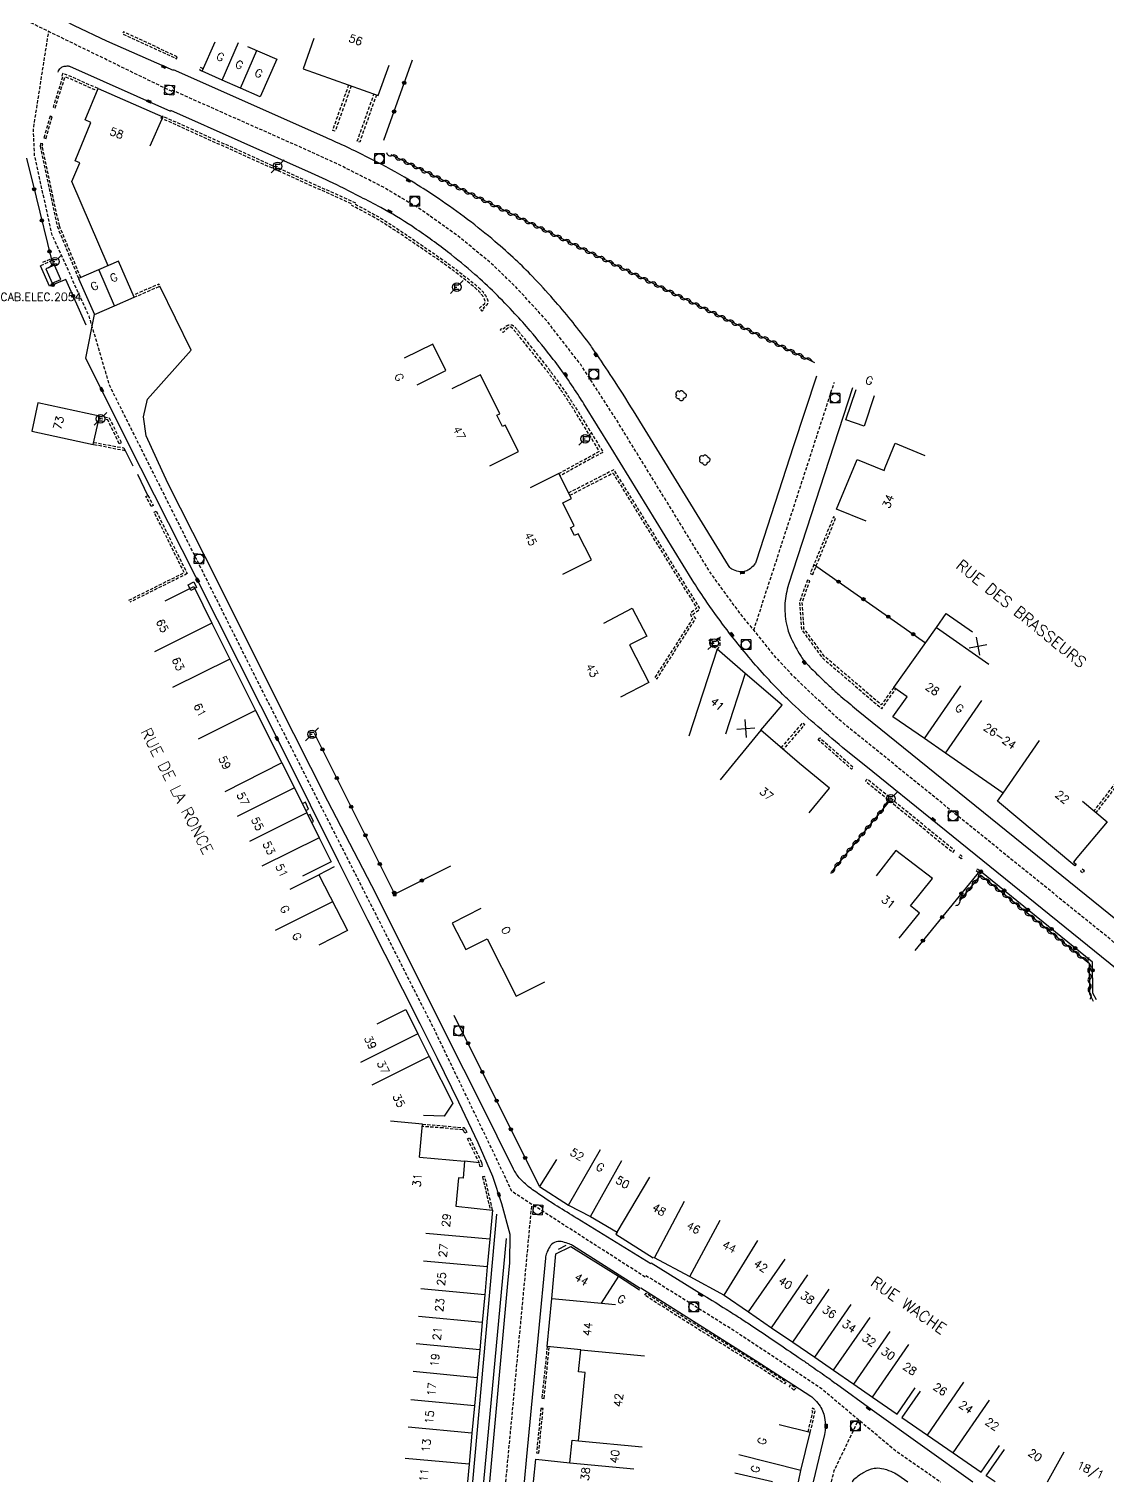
# Model space of a CAD drawing. Header units: millimetres. Extents: x 134000 to 135000, y 131000 to 132000.
# Drawn here: x 134663.8 to 134832.2, y 131000 to 131226.9 of the extents above; entities that cross this region are included whole.
import ezdxf
from ezdxf.enums import TextEntityAlignment as Align

# ---------------------------------------------------------------- set-up
doc = ezdxf.new("R2010")
doc.units = ezdxf.units.MM
doc.linetypes.add('DASHED', pattern=[0.75, 0.5, -0.25])
doc.layers.get('0').update_dxf_attribs({"linetype": 'CONTINUOUS'})
for name, color, linetype in [('W0001', 6, 'DASHED'), ('W0008', 7, 'CONTINUOUS'), ('W0100', 7, 'CONTINUOUS'), ('W0112', 1, 'DASHED'), ('W0300', 7, 'CONTINUOUS'), ('W0310', 3, 'CONTINUOUS'), ('W0322', 7, 'CONTINUOUS'), ('W0330', 7, 'CONTINUOUS'), ('W0400', 7, 'CONTINUOUS'), ('W0420', 7, 'CONTINUOUS'), ('W0471', 7, 'CONTINUOUS'), ('W0984', 7, 'CONTINUOUS'), ('W0989', 7, 'CONTINUOUS'), ('W0991', 7, 'CONTINUOUS'), ('W1102', 7, 'CONTINUOUS')]:
    doc.layers.add(name, color=color, linetype=linetype)
doc.styles.get("Standard").update_dxf_attribs({"font": 'romans.shx', "width": 0.85})

# ---------------------------------------------------------------- blocks, each defined once
blk = doc.blocks.new('t310o')
at = {"color": 0, "linetype": 'Continuous'}
for centre, start, end in [((-0.5, 0.38), 216.8699, 323.1304), ((0.5, -0.37), 36.8699, 143.1303)]:
    blk.add_arc(centre, 0.625, start, end, dxfattribs=at)
blk = doc.blocks.new('T471')
for p, q in [((-0.333334, 0.333334), (-0.333334, -0.333334)), ((-0.333334, 0.333334), (0.333334, 0.333334)), ((-0.333334, 0), (0, 0)), ((0.500001, 0.500001), (1.000002, 1.000002)), ((-0.500001, -0.500001), (-1.000002, -1.000002)), ((-0.333334, -0.333334), (0.333334, -0.333334))]:
    blk.add_line(p, q)
blk.add_ellipse((0, 0), major_axis=(0.471405, 0.471405), ratio=1, start_param=5.4977871438, end_param=11.780972451)
blk = doc.blocks.new('T400')
for p, q in [((-0.15, 0.3), (0.15, 0.3)), ((-0.15, -0.25), (-0.15, 0.3)), ((-0.15, 0.15), (0.15, 0.15)), ((-0.15, 0), (0.15, 0)), ((0.15, 0.3), (0.15, -0.25)), ((-0.15, -0.15), (0.15, -0.15)), ((-0.15, -0.25), (-0.15, -0.3)), ((-0.15, -0.3), (0.15, -0.3)), ((0.15, -0.3), (0.15, -0.25))]:
    blk.add_line(p, q)
blk = doc.blocks.new('T420')
for p, q in [((0.75, 0.75), (-0.75, 0.75)), ((-0.75, 0.75), (-0.75, -0.75)), ((0.75, 0.75), (0.75, -0.75)), ((0.75, -0.75), (-0.75, -0.75))]:
    blk.add_line(p, q)
blk.add_ellipse((0, 0), major_axis=(-0.53, 0.53), ratio=1, start_param=3.926991, end_param=10.210176)
blk = doc.blocks.new('t322o')
at = {"color": 0, "linetype": 'Continuous'}
for radius in [0.25, 0.15]:
    blk.add_circle((0, 0), radius, dxfattribs=at)
blk = doc.blocks.new('t991o')
at = {"color": 0, "linetype": 'Continuous'}
for p, q in [((-1, 1), (1, -1)), ((-1, -1), (1, 1))]:
    blk.add_line(p, q, dxfattribs=at)
blk = doc.blocks.new('t112o')
at = {"color": 0, "linetype": 'Continuous'}
for p, q in [((-0.5, 0.5), (0.5, 0.5)), ((-0.5, -0.5), (-0.5, 0.5)), ((0.5, 0.5), (0.5, -0.5)), ((0.5, -0.5), (-0.5, -0.5))]:
    blk.add_line(p, q, dxfattribs=at)
blk = doc.blocks.new('t330o')
at = {"color": 0, "linetype": 'Continuous'}
for p, q in [((0.25, -0.25), (-0.25, 0.25)), ((-0.25, -0.25), (0.25, 0.25)), ((-0.25, 0.25), (-0.25, -0.25)), ((0.25, 0.25), (-0.25, 0.25)), ((0.25, -0.25), (0.25, 0.25)), ((-0.25, -0.25), (0.25, -0.25)), ((-0.25, -0.25), (-0.25, -0.25))]:
    blk.add_line(p, q, dxfattribs=at)
blk = doc.blocks.new('T300')
for p, q in [((-0.8, 0.51), (-0.86, 0.34)), ((-0.86, 0.34), (-0.86, 0.17)), ((-0.86, 0.17), (-0.74, 0.06)), ((-0.69, 0.63), (-0.8, 0.51)), ((-0.8, -0.06), (-0.74, 0.06)), ((-0.74, 0.06), (-0.69, 0.11)), ((-0.57, 0.69), (-0.69, 0.63)), ((-0.46, 0.69), (-0.57, 0.69)), ((-0.29, 0.63), (-0.46, 0.69)), ((-0.29, 0.63), (-0.17, 0.74)), ((-0.23, 0.57), (-0.29, 0.63)), ((-0.17, 0.74), (-0.06, 0.8)), ((-0.06, 0.8), (0.06, 0.8)), ((0.06, 0.8), (0.23, 0.74)), ((0.23, 0.74), (0.34, 0.63)), ((0.34, 0.63), (0.4, 0.51)), ((0.46, 0.46), (0.34, 0.46)), ((0.4, 0.51), (0.4, 0.46)), ((0.57, 0.4), (0.46, 0.46)), ((0.57, 0.4), (0.69, 0.29)), ((0.69, 0.29), (0.74, 0.17)), ((0.74, 0.06), (0.69, -0.17)), ((0.74, 0.17), (0.74, 0.06)), ((-0.8, -0.17), (-0.8, -0.06)), ((-0.8, -0.23), (-0.8, -0.17)), ((-0.74, -0.34), (-0.8, -0.23)), ((-0.69, -0.4), (-0.74, -0.34)), ((-0.51, -0.46), (-0.69, -0.4)), ((-0.4, -0.46), (-0.51, -0.46)), ((-0.4, -0.46), (-0.34, -0.46)), ((-0.34, -0.46), (-0.34, -0.4)), ((-0.34, -0.51), (-0.34, -0.46)), ((-0.29, -0.63), (-0.34, -0.51)), ((-0.17, -0.74), (-0.29, -0.63)), ((-0.06, -0.8), (-0.17, -0.74)), ((0.06, -0.8), (-0.06, -0.8)), ((0.17, -0.74), (0.06, -0.8)), ((0.23, -0.69), (0.17, -0.74)), ((0.29, -0.46), (0.23, -0.46)), ((0.29, -0.63), (0.23, -0.69)), ((0.46, -0.4), (0.29, -0.46)), ((0.34, -0.51), (0.29, -0.63)), ((0.34, -0.51), (0.34, -0.46)), ((0.57, -0.34), (0.46, -0.4)), ((0.63, -0.29), (0.57, -0.34)), ((0.69, -0.17), (0.63, -0.29))]:
    blk.add_line(p, q)

msp = doc.modelspace()

# ---------------------------------------------------------------- linework, layer by layer
at = {"layer": 'W0001', "flags": 128}
for points in [[(134686.13, 131217.1), (134661.17, 131229.26), (134640.18, 131238.21)], [(134759.98, 131031.99), (134739.16, 131045.36), (134736.88, 131050.28), (134727.14, 131070.52), (134699.22, 131125.56), (134676.41, 131171.15), (134673.19, 131182.03), (134667.42, 131194.7), (134664.68, 131207.09), (134664.49, 131211.25), (134666.88, 131226.47)], [(134861.15, 131061.62), (134851.03, 131069.8), (134830.54, 131086.38), (134807.98, 131104.64), (134790.16, 131119.09), (134783.23, 131125.69), (134780.07, 131129.1), (134774.56, 131135.95), (134770.16, 131141.97), (134763.29, 131153.17), (134755.35, 131166.08), (134749.92, 131174.49), (134744.54, 131181.41), (134739.6, 131186.8), (134735.78, 131190.42), (134730.72, 131194.59), (134724.86, 131198.75), (134719.14, 131202.16), (134711.81, 131205.88), (134705.72, 131208.62), (134693.98, 131213.83), (134686.14, 131217.32)], [(134776.93, 131133), (134789.52, 131171.74)], [(134738.23, 131000), (134738.97, 131007.81), (134742.3, 131043.34)], [(134760.09, 131032.26), (134767.17, 131027.86), (134774.45, 131023.27), (134783.25, 131017.46), (134787.45, 131014.63), (134799.16, 131004.82), (134806.12, 131000)], [(134789.07, 131000), (134789.5, 131001.81), (134793.31, 131009.72)]]:
    msp.add_lwpolyline(points, dxfattribs=at)
at = {"layer": 'W0008', "flags": 128}
for points in [[(134686.35, 131220.39), (134675.94, 131224.99), (134670.9, 131227.38), (134665.28, 131230.31)], [(134684.59, 131157.89), (134682.08, 131163.37), (134681.66, 131166.31), (134682.29, 131169.07), (134689.09, 131176.71), (134684.21, 131186.72)], [(134736.8, 131041.81), (134733.03, 131000)], [(134738.27, 131038.01), (134734.75, 131000)], [(134747.62, 131036.91), (134746.41, 131036.32)]]:
    msp.add_lwpolyline(points, dxfattribs=at)
for points in [[(134668.35, 131220.15, -0.114806), (134668.76, 131220.79, -0.151731), (134669.27, 131221.05, -0.040366), (134669.91, 131221.11, -0.107385), (134670.15, 131221.06), (134685.87, 131214.05)], [(134786.7, 131172.67), (134783.14, 131161.81), (134777.32, 131143.79, -0.100062), (134777, 131143.21, -0.060543), (134776.2, 131142.49, -0.104615), (134775.43, 131142.15, -0.101219), (134774.55, 131142.16, -0.083174), (134773.52, 131142.55, -0.121806), (134772.98, 131143.09), (134758.15, 131167.24, 0.006114), (134754.88, 131172.41, 0.007436), (134752.08, 131176.59, 0.011696), (134750.85, 131178.28, 0.006176), (134748.41, 131181.41, 0.011529), (134745.64, 131184.69, 0.010354), (134742.41, 131188.21, 0.013519), (134739.75, 131190.84, 0.011791), (134736.54, 131193.7, 0.014294), (134732.31, 131197.1, 0.013697), (134727.71, 131200.4, 0.007289), (134724.56, 131202.45, 0.010783), (134722.39, 131203.76, 0.013669), (134716.7, 131206.83, 0.012211), (134710.16, 131209.92), (134686.35, 131220.49)], [(134859.26, 131059.29), (134804.5, 131103.61), (134795.51, 131110.87), (134790.8, 131114.7, -0.009168), (134786.39, 131118.43, -0.009972), (134782.46, 131122, -0.012987), (134780.37, 131124.1, -0.00933), (134777.58, 131127.15, -0.009331), (134774.74, 131130.5, -0.011155), (134772.48, 131133.4, -0.009024), (134769.32, 131137.8, -0.013444), (134767.33, 131140.85), (134754.68, 131161.5), (134750.42, 131168.36, 0.007444), (134749.7, 131169.47, 0.0028), (134747.75, 131172.39, 0.016181), (134745.64, 131175.29, 0.010107), (134742.03, 131179.75, 0.012207), (134739.66, 131182.42, 0.009634), (134736.51, 131185.67, 0.016789), (134733.4, 131188.56, 0.01291), (134729.13, 131192.07, 0.019314), (134723.59, 131196.07, 0.023261), (134718.72, 131198.98, 0.007655), (134712.4, 131202.25, 0.010966), (134707.91, 131204.37), (134685.93, 131214.14)], [(134792.35, 131170.82), (134787.99, 131157.44), (134782.37, 131140.13, 0.029483), (134781.99, 131138.67, 0.031087), (134781.8, 131137.24, 0.012759), (134781.79, 131136.98, 0.005382), (134781.78, 131136.34, 0.034126), (134781.89, 131134.79, 0.030735), (134782.23, 131133.09, 0.046548), (134782.61, 131132.06, 0.017011), (134784, 131129.38, 0.030664), (134784.44, 131128.71, 0.050072), (134785.9, 131127.04, 0.002437), (134787.03, 131125.92, 0.00418), (134787.7, 131125.27, 0.000179), (134789.06, 131123.98, 0.002918), (134789.14, 131123.9, 0.010685), (134790.54, 131122.66, 0.006314), (134792.98, 131120.64), (134845.95, 131077.77), (134863.03, 131063.94)], [(134760.91, 131034.2), (134769.15, 131029.13, -0.002021), (134772.61, 131026.98, -0.003101), (134774.85, 131025.56, -0.004386), (134776.65, 131024.38, -0.001852), (134780.88, 131021.53, -0.000799), (134784.31, 131019.19, -0.001975), (134785.69, 131018.24, -0.002043), (134788.22, 131016.47, -0.00314), (134789.85, 131015.3), (134795.43, 131011.24), (134811.15, 131000)], [(134759.28, 131030.32), (134777.13, 131019.04), (134785.86, 131013.37, -0.057417), (134786.31, 131013, -0.026861), (134787.11, 131012.08, -0.061318), (134787.68, 131011.11, -0.062494), (134787.99, 131010.05, -0.045412), (134788.1, 131008.62, -0.053099), (134787.95, 131007.41), (134786.21, 131000)], [(134792.27, 131000, -0.066163), (134792.73, 131000.54, -0.057072), (134794.16, 131001.55, -0.074776), (134795.72, 131002.13, -0.106604), (134796.89, 131002.12, -0.041569), (134798.34, 131001.66, -0.052488), (134799.4, 131001.09), (134801, 131000)]]:
    msp.add_lwpolyline(points, format="xyb", dxfattribs=at)
at = {"layer": 'W0008'}
for points in [[(134735.75, 131000), (134738.54, 131030.99), (134738.88, 131034.2), (134738.92, 131038.62), (134737.62, 131043.42), (134736.18, 131047.69), (134733.91, 131052.97), (134730.9, 131059.31), (134727.56, 131066.12), (134724.87, 131071.51), (134716.68, 131087.73), (134712.12, 131096.88), (134703.38, 131114.48), (134689.82, 131141.34), (134679.12, 131162.53), (134672.67, 131175.5), (134674.01, 131182.3)], [(134706.99, 131104.83), (134707.45, 131105.06), (134706.95, 131106.15), (134706.46, 131105.91)], [(134707.91, 131102.98), (134708.23, 131103.14), (134707.69, 131104.24), (134707.36, 131104.07)]]:
    msp.add_lwpolyline(points, dxfattribs=at)
for points in [[(134760.86, 131034.08), (134749.35, 131041.13, -0.001731), (134748.92, 131041.4, -0.000246), (134745.88, 131043.29, -0.009404), (134744.11, 131044.45, -0.008394), (134742.17, 131045.81, -0.052765), (134740.47, 131047.34, -0.067109), (134739.45, 131048.84), (134734.31, 131059.15), (134729.04, 131069.67), (134717.99, 131091.77), (134710.47, 131106.29), (134702.48, 131122.07), (134693.25, 131140.66), (134685.52, 131155.87), (134684.59, 131157.89)], [(134759.21, 131030.2), (134748.66, 131036.9, 0.056873), (134747.93, 131037.25, 0.041926), (134746.88, 131037.53, 0.148672), (134745.84, 131037.4, 0.152283), (134745.08, 131036.72, 0.050142), (134744.61, 131035.76, 0.062711), (134744.42, 131034.92), (134743.33, 131023.49), (134741.48, 131003.99), (134741.11, 131000)]]:
    msp.add_lwpolyline(points, format="xyb", dxfattribs=at)
at = {"layer": 'W0100', "flags": 128}
for points in [[(134708.26, 131225.38), (134706.58, 131220.67), (134718.33, 131216.5), (134720, 131221.21)], [(134697.91, 131224.17), (134702.49, 131222.16), (134699.91, 131216.29), (134696.81, 131217.64), (134693.93, 131218.91), (134690.84, 131220.28), (134692.86, 131224.85)], [(134724.39, 131171.33), (134728.88, 131173.54), (134726.84, 131177.67), (134722.36, 131175.46)], [(134735.73, 131158.67), (134740.21, 131160.9), (134738.15, 131165.04), (134737.69, 131164.81), (134736.82, 131166.57), (134737.27, 131166.81), (134734.26, 131172.88), (134729.78, 131170.67)], [(134795.74, 131169.61), (134794.15, 131164.87), (134791.32, 131165.83), (134792.91, 131170.57)], [(134674.8, 131166.42), (134665.18, 131168.5), (134664.22, 131164.06), (134673.84, 131161.98), (134674.48, 131164.95), (134674.8, 131166.42), (134674.8, 131166.42)], [(134794.48, 131150.01), (134789.86, 131151.92), (134793.06, 131159.66), (134797.27, 131157.93), (134797.45, 131158.38), (134799.02, 131162.19), (134803.64, 131160.29)], [(134747.12, 131141.73), (134751.59, 131143.97), (134749.52, 131148.06), (134748.96, 131147.8), (134748.34, 131149), (134748.92, 131149.29), (134747.11, 131152.87), (134748.49, 131153.57), (134746.49, 131157.46), (134742.02, 131155.22)], [(134685.04, 131137.57), (134689.51, 131139.8), (134692.36, 131134.09), (134695.15, 131128.5), (134699.17, 131120.46), (134703.28, 131112.27), (134705.25, 131108.36), (134707.16, 131104.47), (134709.11, 131100.6), (134710.97, 131096.81), (134706.49, 131094.6)], [(134753.53, 131134.12), (134757.97, 131136.42), (134760.22, 131132.08), (134757.53, 131130.69), (134760.57, 131124.82), (134756.13, 131122.52)], [(134828.24, 131106.29), (134832.09, 131103.09), (134827.37, 131097.43), (134826.84, 131096.8), (134827.27, 131096.45), (134827.04, 131096.18), (134814.96, 131106.31), (134815.87, 131107.57), (134806.85, 131113.79), (134803.57, 131116.08), (134798.66, 131119.46), (134800.87, 131122.6), (134798.82, 131124.04), (134805.43, 131133.42), (134806.94, 131135.6), (134811.05, 131132.75)], [(134785.56, 131104.48), (134788.73, 131108.35), (134784.07, 131112.17), (134778.01, 131117.37), (134781.38, 131121.3), (134775.61, 131126.25), (134771.23, 131130.03), (134766.81, 131116.45)], [(134799.65, 131084.93), (134802.82, 131088.81), (134802.19, 131089.32), (134801.39, 131089.97), (134804.81, 131094.21), (134799.1, 131098.61), (134796.05, 131094.65)], [(134704.59, 131092.54), (134709.04, 131094.81), (134713.5, 131086.1), (134709.05, 131083.83)], [(134734.34, 131089.52), (134729.88, 131087.26), (134731.98, 131083.12), (134735.32, 131084.81), (134739.86, 131075.83), (134744.32, 131078.08)], [(134718.15, 131071.51), (134722.62, 131073.75), (134724.51, 131069.96), (134726.28, 131066.43), (134729.97, 131059.16), (134728.61, 131057.13), (134725.39, 131057.2)], [(134724.76, 131050.73), (134725.23, 131055.86), (134720.25, 131056.32)], [(134724.76, 131050.73), (134731.8, 131050.07), (134731.55, 131047.42), (134730.83, 131047.47), (134730.42, 131043.05), (134736.15, 131042.46)], [(134736.15, 131042.46), (134735.71, 131037.92), (134735.33, 131033.6), (134734.93, 131029.24), (134734.55, 131024.92), (134734.17, 131020.64), (134733.75, 131016.28), (134733.35, 131011.9), (134732.95, 131007.63), (134732.49, 131002.78), (134732.27, 131000)], [(134761.28, 131035.08), (134766.94, 131032.06), (134772.33, 131029.17), (134776.13, 131026.54), (134779.71, 131024.09), (134783.03, 131021.83), (134786.47, 131019.47), (134789.39, 131017.46), (134792.53, 131015.28), (134795.47, 131013.22), (134799.3, 131010.58), (134802.14, 131014.69)], [(134802.89, 131014.19), (134800.06, 131010.07), (134804.04, 131007.33), (134808.07, 131004.55), (134812.45, 131001.55), (134815.27, 131005.68)], [(134783.9, 131000), (134784.28, 131001.81), (134785.75, 131007.7), (134780.9, 131008.91)], [(134814.59, 131000), (134813.21, 131000.96), (134816.07, 131005.06)]]:
    msp.add_lwpolyline(points, dxfattribs=at)
at = {"layer": 'W0100'}
for points in [[(134676.16, 131189.92), (134670.5, 131203.04), (134671.73, 131206), (134670.99, 131206.3), (134673.48, 131212.29), (134672.55, 131212.67), (134674.58, 131217.57), (134684.67, 131213.17), (134682.67, 131208.59)], [(134746.16, 131050.33), (134743.48, 131046.11), (134748.02, 131043.24), (134751.45, 131041.44), (134755.6, 131038.98), (134755.41, 131038.67), (134761.25, 131035.02)], [(134742.55, 131000), (134742.93, 131003.55), (134748.24, 131002.99), (134748.24, 131002.99), (134748.58, 131006.52), (134749.57, 131006.42), (134750.6, 131017.1), (134749.6, 131017.19), (134749.93, 131020.65), (134749.93, 131020.65), (134744.68, 131021.15), (134745.39, 131028.65), (134746.05, 131035.6), (134748.4, 131036.75), (134755.81, 131032.13), (134759.11, 131030.02)]]:
    msp.add_lwpolyline(points, dxfattribs=at)
at = {"layer": 'W0100', "flags": 128}
for points in [[(134667.4, 131187.19), (134668.76, 131187.78), (134667.77, 131190.02), (134666.41, 131189.44)], [(134671.54, 131187.93), (134674.01, 131182.3), (134677.14, 131183.67), (134680.22, 131184.99), (134677.79, 131190.62)]]:
    msp.add_lwpolyline(points, close=True, dxfattribs=at)
at = {"layer": 'W0112', "flags": 128}
for points in [[(134686.95, 131222.55), (134678.53, 131226.43), (134678.38, 131226.12), (134686.8, 131222.24)], [(134786.13, 131141.69), (134789.74, 131150.55), (134789.37, 131150.7), (134785.75, 131141.84)], [(134787, 131115.88), (134787.27, 131116.18), (134792.45, 131111.62), (134792.19, 131111.32)], [(134808, 131098.31), (134808.25, 131098.62), (134794.62, 131109.76), (134794.36, 131109.46)], [(134809.28, 131097.3), (134808.93, 131097.6), (134809.18, 131097.91), (134809.54, 131097.61)], [(134812, 131095.12), (134811.63, 131095.4), (134811.87, 131095.72), (134812.24, 131095.44)], [(134828.56, 131095.41), (134828.19, 131095.7), (134827.95, 131095.38), (134828.31, 131095.1)], [(134759.92, 131029.15), (134760.13, 131029.49), (134766.25, 131025.59), (134777.5, 131018.58), (134781.95, 131015.68), (134781.73, 131015.34), (134777.28, 131018.24), (134766.03, 131025.25)], [(134783.16, 131014.33), (134782.88, 131014.63), (134782.49, 131014.87), (134782.7, 131015.21), (134783.31, 131014.83), (134783.29, 131014.78), (134783.45, 131014.61)]]:
    msp.add_lwpolyline(points, close=True, dxfattribs=at)
for points in [[(134691, 131220.65), (134690.58, 131220.85), (134690.4, 131220.5), (134690.84, 131220.28)], [(134674.58, 131217.57), (134669.41, 131219.85), (134669.1, 131219.99), (134668.93, 131219.57), (134669.09, 131219.5), (134668.88, 131218.85), (134667.55, 131214.67), (134667.88, 131214.57), (134669.44, 131219.46), (134674.44, 131217.25)], [(134714.1, 131218), (134711.59, 131210.92), (134711.21, 131211.05), (134713.72, 131218.14)], [(134718.04, 131216.61), (134715.42, 131209.22), (134715.04, 131209.35), (134717.66, 131216.74)], [(134680.22, 131184.99), (134684.21, 131186.72), (134684.07, 131187.04), (134680.08, 131185.32)], [(134748.23, 131154.08), (134754.96, 131157.54), (134768.04, 131136.42), (134767.04, 131135.66), (134767.14, 131135.11), (134767.38, 131134.81), (134761.5, 131125.62), (134761.83, 131125.41), (134767.87, 131134.84), (134767.51, 131135.28), (134767.47, 131135.49), (134768.33, 131136.14), (134768.45, 131136.27), (134768.47, 131136.49), (134755.11, 131158.06), (134748.04, 131154.44)], [(134798.77, 131124.07), (134796.84, 131121.33), (134787.92, 131128.97), (134784.76, 131133.28), (134784.48, 131137.3), (134785.68, 131140.73), (134785.31, 131140.86), (134784.07, 131137.36), (134784.37, 131133.13), (134787.62, 131128.69), (134796.91, 131120.74), (134799.1, 131123.84)], [(134781.22, 131114.62), (134784.58, 131118.54), (134784.88, 131118.28), (134781.52, 131114.36)], [(134835.26, 131111.62), (134830.03, 131104.78)], [(134835.58, 131111.38), (134830.35, 131104.54)], [(134785.75, 131007.7), (134786.54, 131011.08), (134786.5, 131011.18), (134786.28, 131011.44), (134786.1, 131011.5), (134785.97, 131011.12), (134786.05, 131011.09), (134786.12, 131011.02), (134785.37, 131007.79)]]:
    msp.add_lwpolyline(points, dxfattribs=at)
at = {"layer": 'W0112'}
for points in [[(134666.46, 131209.78), (134667.42, 131213.17), (134667.09, 131213.26), (134666.12, 131209.87)], [(134682.87, 131152.33), (134682.06, 131153.89), (134682.37, 131154.05), (134683.18, 131152.49)], [(134734.24, 131049.2), (134734.12, 131049.77), (134732.26, 131053.56), (134732.58, 131053.72), (134734.45, 131049.88), (134734.58, 131049.28)], [(134743.37, 131004.49), (134744.05, 131011.45), (134743.7, 131011.49), (134743.02, 131004.52)]]:
    msp.add_lwpolyline(points, close=True, dxfattribs=at)
at = {"layer": 'W0112', "flags": 128}
for points in [[(134684.42, 131212.95), (134684.58, 131213.32), (134714.8, 131199.72), (134714.7, 131199.5, -0.007254), (134717.9, 131197.81, -0.017877), (134719.16, 131197.06, -0.004386), (134723.61, 131194.13, -0.0045), (134727.89, 131191.19, -0.025268), (134734.12, 131186.37, -0.107269), (134735.25, 131184.87, -0.035971), (134735.41, 131184.44, -0.100381), (134735.43, 131184.27, -0.071488), (134735.34, 131183.92, -0.109258), (134735.2, 131183.73), (134734.7, 131183.27), (134734.85, 131183.11), (134734.55, 131182.84), (134734.13, 131183.3), (134734.93, 131184.03, 0.109258), (134734.97, 131184.08, 0.071488), (134735.03, 131184.31, 0.100381), (134735.03, 131184.32, 0.035971), (134734.88, 131184.7, 0.107269), (134733.86, 131186.07, 0.025268), (134727.66, 131190.87, 0.0045), (134723.38, 131193.79, 0.004386), (134718.94, 131196.72, 0.017877), (134717.7, 131197.46, 0.00804), (134714.17, 131199.32), (134714.26, 131199.52)], [(134770.9, 131130.26), (134769.93, 131131.39), (134770.24, 131131.64), (134770.59, 131131.19), (134771.56, 131131.9), (134771.6, 131131.57, -0.010766), (134771.63, 131131.24, -0.010153), (134771.64, 131130.94, -0.010153), (134771.64, 131130.63), (134771.23, 131130.03)]]:
    msp.add_lwpolyline(points, format="xyb", close=True, dxfattribs=at)
at = {"layer": 'W0112'}
for points in [[(134671.87, 131188.06), (134668.54, 131196.18), (134665.88, 131208.56), (134665.96, 131208.93), (134665.62, 131209.01), (134665.52, 131208.56), (134668.2, 131196.07), (134671.54, 131187.93)], [(134665.97, 131190.45), (134667.28, 131191.03), (134667.42, 131190.71), (134665.6, 131189.91)], [(134674.8, 131166.42), (134676.32, 131166.17), (134678.21, 131162.27), (134677.9, 131162.12), (134676.09, 131165.85), (134674.74, 131166.08)], [(134673.9, 131162.32), (134678.61, 131161.47), (134678.84, 131161), (134673.84, 131161.98)], [(134679.39, 131137.68), (134688.03, 131141.99), (134683.35, 131151.41), (134683.67, 131151.57), (134688.5, 131141.83), (134679.55, 131137.37)], [(134736.15, 131042.46), (134734.94, 131047.71), (134734.6, 131047.63), (134735.81, 131042.38)], [(134744.68, 131021.15), (134743.86, 131013.07), (134744.21, 131013.04), (134745.02, 131021.12)]]:
    msp.add_lwpolyline(points, dxfattribs=at)
at = {"layer": 'W0112', "flags": 128}
msp.add_lwpolyline([(134746.49, 131157.46), (134752.85, 131160.95), (134748.93, 131167.31, 0.010478), (134747.77, 131169.11, 0.006736), (134745.86, 131171.86, 0.011489), (134744.55, 131173.6, 0.003819), (134740.43, 131178.76, 0.007346), (134739.46, 131179.92, 0.024975), (134739.18, 131180.22, 0.144951), (134739.02, 131180.3, 0.131144), (134738.79, 131180.28, 0.028677), (134738.55, 131180.18, 0.07053), (134738.55, 131180.18), (134737.8, 131179.51), (134737.36, 131179.92), (134737.64, 131180.21), (134737.8, 131180.05), (134738.28, 131180.48, -0.07053), (134738.38, 131180.54, -0.028677), (134738.65, 131180.66, -0.131144), (134739.09, 131180.69, -0.144951), (134739.45, 131180.51, -0.024975), (134739.76, 131180.19, -0.007346), (134740.74, 131179.02, -0.003819), (134744.87, 131173.85, -0.011489), (134746.19, 131172.09, -0.006736), (134748.1, 131169.33, -0.010478), (134749.27, 131167.52), (134753.41, 131160.8), (134746.67, 131157.1)], format="xyb", dxfattribs=at)
at = {"layer": 'W0112'}
msp.add_lwpolyline([(134725.23, 131055.86), (134728.47, 131055.62), (134731.55, 131055.31, -0.081321), (134731.69, 131055.28, -0.089846), (134731.79, 131055.21, -0.039277), (134731.87, 131055.12, -0.039582), (134731.93, 131055.02), (134732.13, 131054.63), (134731.81, 131054.47), (134731.62, 131054.86, 0.039582), (134731.59, 131054.91, 0.039277), (134731.55, 131054.96, 0.089846), (134731.54, 131054.96, 0.081321), (134731.52, 131054.96), (134728.44, 131055.27), (134725.21, 131055.51)], format="xyb", dxfattribs=at)
at = {"layer": 'W0310', "flags": 128}
for points in [[(134786.48, 131174.76), (134720.31, 131207.23)], [(134798.12, 131106.33), (134788.99, 131095.2)], [(134829.98, 131075.04), (134829.38, 131076.18), (134829.32, 131080.9), (134812.31, 131094.74), (134809.05, 131090.74)]]:
    msp.add_lwpolyline(points, dxfattribs=at)
at = {"layer": 'W0322', "flags": 128}
for points in [[(134719.2, 131209.51), (134723.65, 131222.04)], [(134786.28, 131143.32), (134803.74, 131131.03)], [(134830.42, 131075.27), (134829.88, 131076.31), (134829.82, 131081.14), (134812.24, 131095.44), (134802.06, 131082.97)]]:
    msp.add_lwpolyline(points, dxfattribs=at)
at = {"layer": 'W0322'}
for points in [[(134663.39, 131206.7), (134664.91, 131200.62), (134667.28, 131191.03)], [(134672.71, 131180.62), (134669.55, 131187.75), (134667.01, 131186.72), (134665.6, 131189.91)], [(134680.08, 131158.62), (134678.84, 131161.01)], [(134682.37, 131154.05), (134680.77, 131157.29)], [(134729.58, 131096.16), (134720.91, 131091.77), (134708.39, 131116.87)], [(134711.43, 131096.04), (134709.04, 131094.81)], [(134743.48, 131046.11), (134730.18, 131072.82)], [(134734.12, 131049.85), (134731.8, 131050.07)]]:
    msp.add_lwpolyline(points, dxfattribs=at)
at = {"layer": 'W1102', "flags": 128}
for points in [[(134693.93, 131218.91), (134696.51, 131224.78)], [(134696.81, 131217.64), (134699.39, 131223.52)], [(134677.14, 131183.67), (134674.72, 131189.3)], [(134692.36, 131134.09), (134683.41, 131129.63)], [(134805.43, 131133.42), (134813.64, 131127.71)], [(134695.15, 131128.5), (134686.2, 131124.03)], [(134775.61, 131126.25), (134772.52, 131116.74)], [(134803.57, 131116.08), (134809.24, 131124.3)], [(134806.85, 131113.79), (134812.53, 131122.02)], [(134699.17, 131120.46), (134690.23, 131115.99)], [(134778.01, 131117.37), (134771.67, 131109.63)], [(134815.87, 131107.57), (134821.55, 131115.79)], [(134703.28, 131112.27), (134694.35, 131107.77)], [(134705.25, 131108.36), (134696.3, 131103.9)], [(134707.16, 131104.47), (134698.21, 131100.03)], [(134709.11, 131100.6), (134700.15, 131096.15)], [(134711.2, 131090.59), (134702.25, 131086.13)], [(134724.51, 131069.96), (134715.57, 131065.49)], [(134726.28, 131066.43), (134717.34, 131061.95)], [(134748.02, 131043.24), (134753.02, 131051.91)], [(134751.45, 131041.44), (134756.33, 131050.18)], [(134755.6, 131038.98), (134760.71, 131047.57)], [(134761.46, 131034.98), (134766.11, 131043.86)], [(134766.94, 131032.06), (134771.67, 131040.87)], [(134735.71, 131037.92), (134725.75, 131038.81)], [(134772.33, 131029.17), (134777.55, 131037.71)], [(134735.33, 131033.6), (134725.37, 131034.49)], [(134776.13, 131026.54), (134781.82, 131034.77)], [(134755.81, 131032.13), (134753.11, 131027.92)], [(134779.71, 131024.09), (134785.36, 131032.34)], [(134734.93, 131029.24), (134724.97, 131030.13)], [(134783.03, 131021.83), (134788.68, 131030.08)], [(134745.39, 131028.65), (134755.35, 131027.69)], [(134786.47, 131019.47), (134792.11, 131027.72)], [(134734.55, 131024.92), (134724.59, 131025.81)], [(134789.39, 131017.46), (134795.1, 131025.67)], [(134792.53, 131015.28), (134798.24, 131023.49)], [(134734.17, 131020.64), (134724.21, 131021.57)], [(134795.47, 131013.22), (134801.13, 131021.46)], [(134749.93, 131020.65), (134759.89, 131019.7)], [(134733.75, 131016.28), (134723.79, 131017.22)], [(134804.04, 131007.33), (134809.7, 131015.57)], [(134733.35, 131011.9), (134723.39, 131012.81)], [(134808.07, 131004.55), (134813.75, 131012.77)], [(134732.95, 131007.63), (134723, 131008.56)], [(134749.57, 131006.42), (134759.53, 131005.47)], [(134732.49, 131002.78), (134722.53, 131003.66)], [(134748.24, 131002.99), (134758.19, 131002.03)], [(134784.28, 131001.81), (134774.58, 131004.24)], [(134822.76, 131000), (134825.37, 131004.68)], [(134779.87, 131000), (134773.97, 131001.39)]]:
    msp.add_lwpolyline(points, dxfattribs=at)

# ---------------------------------------------------------------- block references
at = {"layer": 'W0112', "rotation": 116.7668222228934}
msp.add_blockref('t112o', (134689.3, 131139.88), dxfattribs=at)
at = {"layer": 'W0300'}
for p in [(134765.62, 131169.61), (134769.32, 131159.56)]:
    msp.add_blockref('T300', p, dxfattribs=at)
at = {"layer": 'W0310'}
for p, rotation in [((134720.49, 131207.14), 153.8620853977982), ((134721.84, 131206.48), 153.8620853977982), ((134723.19, 131205.82), 153.8620853977982), ((134724.53, 131205.16), 153.8620853977982), ((134725.88, 131204.5), 153.8620853977982), ((134727.23, 131203.84), 153.8620853977982), ((134728.57, 131203.18), 153.8620853977982), ((134729.92, 131202.52), 153.8620853977982), ((134731.27, 131201.86), 153.8620853977982), ((134732.61, 131201.2), 153.8620853977982), ((134733.96, 131200.53), 153.8620853977982), ((134735.31, 131199.87), 153.8620853977982), ((134736.65, 131199.21), 153.8620853977982), ((134738, 131198.55), 153.8620853977982), ((134739.35, 131197.89), 153.8620853977982), ((134740.69, 131197.23), 153.8620853977982), ((134742.04, 131196.57), 153.8620853977982), ((134743.39, 131195.91), 153.8620853977982), ((134744.73, 131195.25), 153.8620853977982), ((134746.08, 131194.59), 153.8620853977982), ((134747.43, 131193.93), 153.8620853977982), ((134748.77, 131193.27), 153.8620853977982), ((134750.12, 131192.61), 153.8620853977982), ((134751.47, 131191.94), 153.8620853977982), ((134752.81, 131191.28), 153.8620853977982), ((134754.16, 131190.62), 153.8620853977982), ((134755.51, 131189.96), 153.8620853977982), ((134756.85, 131189.3), 153.8620853977982), ((134758.2, 131188.64), 153.8620853977982), ((134759.55, 131187.98), 153.8620853977982), ((134760.89, 131187.32), 153.8620853977982), ((134762.24, 131186.66), 153.8620853977982), ((134763.59, 131186), 153.8620853977982), ((134764.93, 131185.34), 153.8620853977982), ((134766.28, 131184.68), 153.8620853977982), ((134767.63, 131184.01), 153.8620853977982), ((134768.97, 131183.35), 153.8620853977982), ((134770.32, 131182.69), 153.8620853977982), ((134771.67, 131182.03), 153.8620853977982), ((134773.01, 131181.37), 153.8620853977982), ((134774.36, 131180.71), 153.8620853977982), ((134775.7, 131180.05), 153.8620853977982), ((134777.05, 131179.39), 153.8620853977982), ((134778.4, 131178.73), 153.8620853977982), ((134779.74, 131178.07), 153.8620853977982), ((134781.09, 131177.41), 153.8620853977982), ((134782.44, 131176.75), 153.8620853977982), ((134783.78, 131176.09), 153.8620853977982), ((134785.13, 131175.42), 153.8620853977982), ((134796.22, 131104.01), 230.6499751540261), ((134797.17, 131105.17), 230.6499751540261), ((134794.31, 131101.69), 230.6499751540261), ((134795.27, 131102.85), 230.6499751540261), ((134792.41, 131099.37), 230.6499751540261), ((134793.36, 131100.53), 230.6499751540261), ((134790.51, 131097.05), 230.6499751540261), ((134791.46, 131098.21), 230.6499751540261), ((134789.56, 131095.89), 230.6499751540261), ((134811.01, 131093.14), 230.7531405027456), ((134811.96, 131094.3), 230.7531405027456), ((134813.04, 131094.14), 140.8763437722421), ((134814.2, 131093.2), 140.8763437722421), ((134809.11, 131090.81), 230.7531405027456), ((134810.06, 131091.98), 230.7531405027456), ((134815.37, 131092.25), 140.8763437722421), ((134816.53, 131091.3), 140.8763437722421), ((134817.69, 131090.36), 140.8763437722421), ((134818.86, 131089.41), 140.8763437722421), ((134820.02, 131088.46), 140.8763437722421), ((134821.19, 131087.52), 140.8763437722421), ((134822.35, 131086.57), 140.8763437722421), ((134823.51, 131085.63), 140.8763437722421), ((134824.68, 131084.68), 140.8763437722421), ((134825.84, 131083.73), 140.8763437722421), ((134827, 131082.79), 140.8763437722421), ((134828.17, 131081.84), 140.8763437722421), ((134829.32, 131080.89), 90.70502319176994), ((134829.34, 131079.39), 90.70502319176994), ((134829.36, 131077.89), 90.70502319176994), ((134829.38, 131076.39), 90.70502319176994)]:
    msp.add_blockref('t310o', p, dxfattribs=dict(at, rotation=rotation))
at = {"layer": 'W0322'}
for p, rotation in [((134722.37, 131218.46), 70.4644880375008), ((134720.79, 131213.98), 70.4644880375008), ((134664.61, 131201.85), 284.0615032312808), ((134665.81, 131196.99), 283.8336210802105), ((134667, 131192.14), 283.8336210802105), ((134667.51, 131186.92), 202.1332693022979), ((134670.68, 131185.19), 113.9597667616896), ((134790.17, 131140.58), 324.8560994977316), ((134794.05, 131137.85), 324.8560994977316), ((134797.93, 131135.11), 324.8560994977316), ((134801.82, 131132.38), 324.8560994977316), ((134709.62, 131114.39), 116.5140655455365), ((134711.85, 131109.92), 116.5140655455365), ((134714.09, 131105.44), 116.5140655455365), ((134716.32, 131100.97), 116.5140655455365), ((134718.55, 131096.49), 116.5140655455365), ((134812.37, 131095.33), 140.8763437722631), ((134725.12, 131093.9), 206.8023282428547), ((134720.78, 131092.02), 116.5140655455365), ((134809.34, 131091.89), 230.7531405027675), ((134816.05, 131092.34), 140.8763437722631), ((134819.74, 131089.34), 140.8763437722631), ((134806.34, 131088.21), 230.7531405027675), ((134823.42, 131086.34), 140.8763437722631), ((134803.33, 131084.53), 230.7531405027675), ((134827.11, 131083.34), 140.8763437722631), ((134829.84, 131079.89), 90.70502319163431), ((134732.34, 131068.49), 116.4752489171559), ((134734.57, 131064.01), 116.4752489171559), ((134736.8, 131059.54), 116.4752489171559), ((134739.02, 131055.06), 116.4752489171559), ((134741.25, 131050.59), 116.4752489171559)]:
    msp.add_blockref('t322o', p, dxfattribs=dict(at, rotation=rotation))
at = {"layer": 'W0330'}
msp.add_blockref('t330o', (134720.87, 131091.84), dxfattribs=at)
at = {"layer": 'W0400'}
for p, rotation in [((134684.83, 131220.98), 245.7120857162049), ((134682.54, 131215.57), 65.53437310067571), ((134723.03, 131203.22), 239.3300319907452), ((134720.08, 131198.4), 240.370792432662), ((134752.31, 131176), 214.4571558103323), ((134747.56, 131172.93), 34.60331015617977), ((134675.16, 131170.55), 206.6806524684268), ((134690.12, 131140.78), 208.3683194322259), ((134775.14, 131141.99), 273.6288629709412), ((134773.5, 131132.29), 217.7207860207542), ((134784.82, 131127.98), 219.7892339337386), ((134702.49, 131116.12), 28.57528784872493), ((134804.96, 131103.42), 231.0240195284282), ((134737.14, 131044.89), 17.86580423871843), ((134768.65, 131029.26), 58.41807841292621), ((134794.86, 131011.47), 54.12559321508528), ((134788.24, 131008.7), 359.5245091691696)]:
    msp.add_blockref('T400', p, dxfattribs=dict(at, rotation=rotation))
at = {"layer": 'W0420'}
for p, rotation in [((134685.69, 131217.38), 85.99882943222451), ((134690.34, 131144.15), 85.99882943220904), ((134730.84, 131070.48), 85.99882943222566), ((134743.22, 131042.52), 85.99882943220845)]:
    msp.add_blockref('T420', p, dxfattribs=dict(at, rotation=rotation))
for p in [(134718.47, 131206.63), (134724, 131199.98), (134751.94, 131172.94), (134789.6, 131169.23), (134775.7, 131130.73), (134808.03, 131104), (134767.55, 131027.33), (134792.8, 131008.73)]:
    msp.add_blockref('T420', p, dxfattribs=at)
at = {"layer": 'W0471'}
for p in [(134702.61, 131205.43), (134667.86, 131190.55), (134730.57, 131186.58), (134674.96, 131166.01), (134750.63, 131162.89), (134770.76, 131130.96), (134707.98, 131116.74), (134798.32, 131106.69)]:
    msp.add_blockref('T471', p, dxfattribs=at)
at = {"layer": 'W0991'}
for p, rotation in [((134811.92, 131130.51), 325.1945132676291), ((134775.7, 131117.66), 49.40330190153497)]:
    msp.add_blockref('t991o', p, dxfattribs=dict(at, rotation=rotation))

# ---------------------------------------------------------------- texts
at = {"layer": 'W0984'}
msp.add_text('CAB.ELEC.2054', height=1.25, dxfattribs=at).set_placement((134665.67, 131185.04), align=Align.MIDDLE)
at = {"layer": 'W0989'}
for s, rotation, p in [('RUE DES BRASSEURS', 321.02, (134818.69, 131135.59)), ('RUE DE LA RONCE', 297.09, (134686.9, 131107.89)), ('RUE WACHE', 324.9814, (134801.11, 131027.58))]:
    msp.add_text(s, height=1.75, rotation=rotation, dxfattribs=at).set_placement(p, align=Align.MIDDLE)
at = {"layer": 'W0991'}
for s, rotation, p in [('56', 340.4645, (134714.8, 131225.18)), ('G', 336.1656, (134693.67, 131222.53)), ('G', 336.1656, (134696.62, 131221.3)), ('G', 336.1656, (134699.66, 131219.96)), ('58', 340.02, (134677.5, 131210.63)), ('G', 23.58, (134677.03, 131188.07)), ('G', 23.58, (134674, 131186.74)), ('G', 296.2518, (134721.58, 131172.51)), ('G', 341.3112, (134794.96, 131171.99)), ('73', 75.96, (134668.42, 131165.37)), ('47', 296.3373, (134730.97, 131163.79)), ('34', 67.6727, (134797.92, 131153.13)), ('45', 296.6553, (134742.12, 131147.24)), ('65', 296.37, (134684.62, 131133.7)), ('63', 296.37, (134687.08, 131127.74)), ('43', 297.3846, (134751.71, 131126.71)), ('28', 325.3672, (134804.82, 131123.81)), ('61', 296.37, (134690.48, 131120.55)), ('41', 319.2237, (134771.25, 131121.48)), ('G', 325.3672, (134809.04, 131120.8)), ('26-24', 325.3672, (134815.34, 131116.44)), ('59', 296.37, (134694.36, 131112.32)), ('57', 296.37, (134697.2, 131106.65)), ('37', 319.9467, (134778.93, 131107.44)), ('22', 320.0186, (134825.1, 131106.94)), ('55', 296.37, (134699.47, 131102.77)), ('53', 296.37, (134701.27, 131098.99)), ('51', 296.37, (134703.26, 131095.49)), ('31', 321.1286, (134797.94, 131090.56)), ('G', 296.37, (134703.73, 131089.43)), ('O', 296.37, (134738.27, 131086.12)), ('G', 296.37, (134705.62, 131085.18)), ('39', 296.37, (134717.1, 131068.63)), ('37', 296.37, (134719.09, 131064.75)), ('35', 296.37, (134721.55, 131059.55)), ('52', 328.23, (134749.37, 131051.13)), ('G', 328.23, (134752.97, 131049.14)), ('31', 84.24, (134724.39, 131047.11)), ('50', 328.23, (134756.47, 131046.78)), ('29', 84.24, (134728.94, 131040.87)), ('48', 328.23, (134762.15, 131042.52)), ('46', 331.7712, (134767.52, 131039.69)), ('27', 84.24, (134728.46, 131036.14)), ('44', 331.7976, (134773.12, 131036.69)), ('42', 325.4275, (134778.04, 131033.73)), ('25', 84.24, (134728.18, 131031.7)), ('44', 329.85, (134750.04, 131031.63)), ('40', 325.4275, (134781.87, 131031.08)), ('23', 84.24, (134727.9, 131027.63)), ('G', 329.85, (134756.28, 131028.51)), ('38', 325.4275, (134785.33, 131028.76)), ('36', 325.4275, (134788.73, 131026.54)), ('21', 84.24, (134727.52, 131023.18)), ('44', 84.24, (134750.99, 131023.85)), ('34', 325.4275, (134791.84, 131024.32)), ('32', 325.4275, (134794.95, 131022.15)), ('30', 325.4275, (134797.91, 131020.03)), ('19', 84.24, (134727.14, 131019.02)), ('28', 325.4275, (134801.31, 131017.67)), ('17', 84.24, (134726.66, 131014.48)), ('26', 325.4614, (134806.02, 131014.47)), ('42', 84.24, (134755.81, 131012.78)), ('24', 325.4614, (134810.07, 131011.68)), ('15', 84.24, (134726.29, 131010.13)), ('22', 325.4614, (134814.16, 131009.02)), ('13', 84.24, (134725.81, 131005.69)), ('40', 84.24, (134755.24, 131003.98)), ('G', 76.6593, (134778.21, 131006.39)), ('20', 325.1749, (134820.85, 131004.17)), ('18/1', 335.9379, (134829.45, 131001.76)), ('11', 84.24, (134725.45, 131001.08)), ('38', 84.24, (134750.64, 131001.25)), ('G', 76.6593, (134777.17, 131002.01))]:
    msp.add_text(s, height=1.25, rotation=rotation, dxfattribs=at).set_placement(p, align=Align.MIDDLE)

doc.saveas('drawing.dxf')
